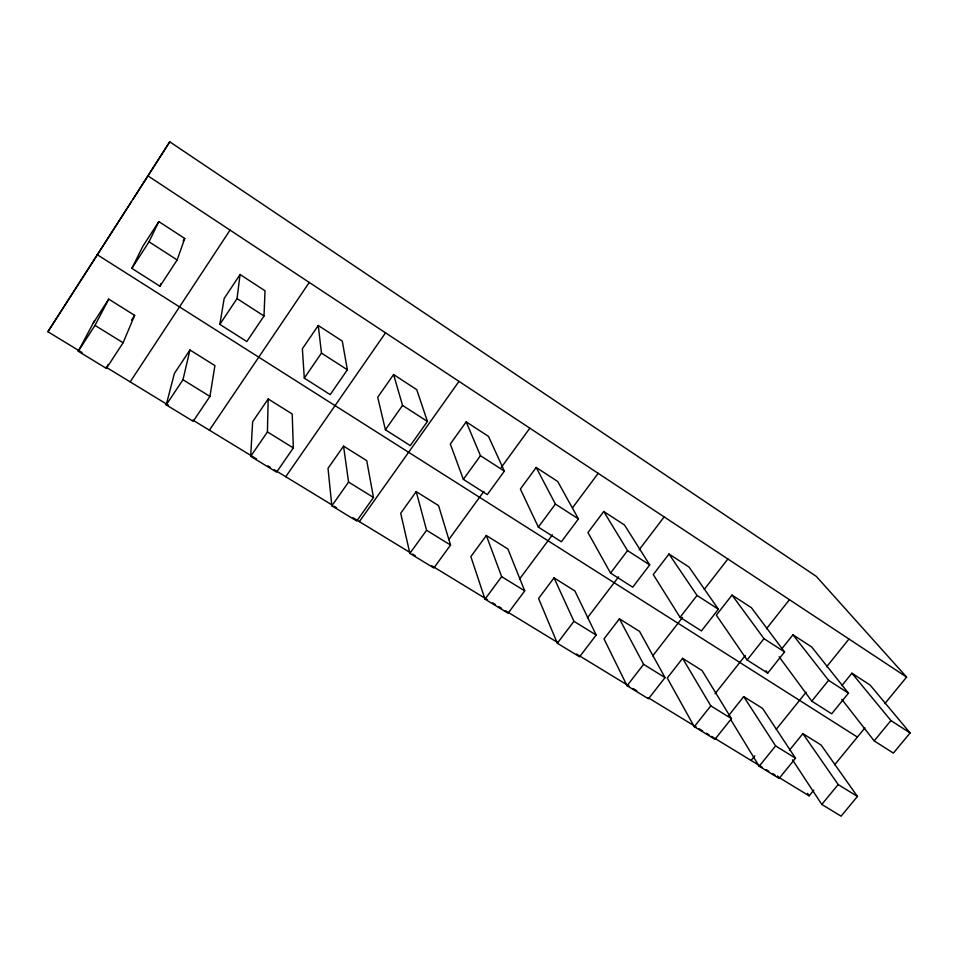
<?xml version="1.0" encoding="UTF-8"?>
<svg xmlns="http://www.w3.org/2000/svg" width="958" height="958" viewBox="0 0 958 958"><rect width="100%" height="100%" fill="white"/><g stroke="black" fill="none" stroke-linecap="round" stroke-linejoin="round"><path stroke-width="1.44" d="M250.685 456.355L267.426 431.926L268.18 398.947L292.214 414L293.328 447.937L276.599 472.15L250.685 456.355L252.637 421.736L268.18 398.947M264.001 315.996L265.031 290.789L240.075 274.527L224.16 298.489L219.849 324.379L246.829 341.551L264.001 315.996L237.033 298.597L240.075 274.527M209.934 396.408L214.915 365.609L189.959 349.981L174.416 373.381L166.225 404.887L193.193 421.316L209.934 396.408L182.966 379.751L189.959 349.981M177.146 259.941L184.75 238.482L158.824 221.585L142.91 246.218L131.857 268.372L159.962 286.262L177.146 259.941L149.029 241.799L158.824 221.585M159.962 286.262L161.016 283.508M94.579 320.583L78.257 351.263L106.362 368.399L123.091 342.76L134.647 315.362L108.721 299.136L93.189 323.181M106.362 368.399L108.098 364.411M78.257 351.263L94.986 325.397L108.721 299.136M82.077 352.556L47.9 331.719L169.758 141.82L816.288 576.369L906.615 677.102L884.833 703.627M126.707 209.119L47.9 331.719M127.51 207.874L131.486 201.635M133.09 199.144L169.758 141.82M131.857 268.372L149.029 241.799M131.533 320.128L134.647 315.362M183.158 240.925L184.75 238.482M130.18 381.883L230.04 230.112M166.225 404.887L182.966 379.751M219.849 324.379L237.033 298.597M209.407 430.19L309.254 282.442M318.272 325.481L302.369 348.808L304.297 378.135L330.199 394.612L347.359 369.788L342.305 341.132L318.272 325.481L321.469 353.083L304.297 378.135M285.747 476.737L385.523 332.833M343.551 446.129L328.019 468.33L331.839 505.824L356.747 520.996L373.476 497.453L366.722 460.63L343.551 446.129L348.568 482.066L331.839 505.824M393.594 374.554L377.703 397.271L385.403 429.759L410.287 445.602L427.424 421.46L416.742 389.643L393.594 374.554L402.552 405.414L427.424 421.46M385.403 429.759L402.552 405.414M359.358 521.619L459.002 381.38M416.215 491.61L400.707 513.26L409.892 553.389L433.854 567.986L450.547 545.066L438.572 505.596L416.215 491.61L426.585 530.265L450.547 545.066M466.175 421.855L450.32 443.997L463.361 479.383L487.287 494.615L504.387 471.132L488.496 436.405L466.175 421.855L480.473 455.697L504.387 471.132M409.892 553.389L426.585 530.265M463.361 479.383L480.473 455.697M448.823 539.57L483.898 491.346M501.226 467.516L529.834 428.178M486.329 535.498L470.857 556.61L484.999 599.157L508.075 613.228L524.721 590.894L507.908 548.994L486.329 535.498L501.657 576.656L524.721 590.894M536.181 467.468L520.362 489.059L538.348 527.116L561.376 541.773L578.428 518.913L557.724 481.503L536.181 467.468L555.412 504.064L578.428 518.913M484.999 599.157L501.657 576.656M538.348 527.116L555.412 504.064M519.476 579.147L552.419 534.839M572.656 507.632L598.175 473.324M554.023 577.866L538.576 598.475L557.328 643.249L579.566 656.793L596.175 635.046L574.86 590.906L554.023 577.866L573.95 621.311L596.175 635.046M603.744 511.5L587.961 532.552L610.533 573.064L632.711 587.182L649.704 564.909L624.532 525.044L603.744 511.5L627.55 550.611L649.704 564.909M557.328 643.249L573.95 621.311M610.533 573.064L627.55 550.611M587.446 617.85L618.605 576.836M639.142 549.808L664.145 516.913M619.407 618.796L604.007 638.914L627.047 685.736L648.482 698.801L665.032 677.593L639.549 631.394L619.407 618.796L643.608 664.349L665.032 677.593M668.983 553.999L653.26 574.561L680.072 617.323L701.448 630.927L718.38 609.228L689.065 567.088L668.983 553.999L697.029 595.445L718.38 609.228M627.047 685.736L643.608 664.349M680.072 617.323L697.029 595.445M652.733 655.871L682.563 617.419M704.298 589.374L727.864 559.005M682.611 658.35L667.259 678.013L694.275 726.703L714.955 739.313L731.445 718.62L702.082 670.54L682.611 658.35L710.788 705.854L731.445 718.62M732.02 595.074L716.345 615.156L747.108 659.99L767.717 673.115L784.578 651.955L751.431 607.731L732.02 595.074L763.993 638.663L784.578 651.955M715.027 693.772L745.312 655.476M766.46 628.747L789.44 599.696M694.275 726.703L710.788 705.854M747.108 659.99L763.993 638.663M728.439 715.83L743.731 696.61L762.58 708.405L795.535 758.221L779.117 778.411L759.143 766.244L730.738 719.602M781.944 648.626L792.961 634.783L811.737 647.021L848.453 693.173L831.664 713.818L811.761 701.148L779.117 656.793M751.108 760.46L754.832 755.838M776.255 729.266L806.073 692.275M826.598 666.816L848.992 639.034M759.143 766.244L775.597 745.899L743.731 696.61M811.761 701.148L828.574 680.348L792.961 634.783M789.44 750.21L802.888 733.636L821.126 745.049L857.434 796.457L841.076 816.18L821.796 804.433L792.529 759.85M841.854 685.605L851.913 673.199L870.092 685.042L910.1 732.954L893.383 753.108L874.175 740.881L841.771 699.304M777.597 776.615L809.127 795.847L813.857 790.087M834.669 764.735L864.954 727.84M821.796 804.433L838.166 784.554L802.888 733.636M874.175 740.881L890.916 720.572L851.913 673.199M106.122 367.213L168.512 405.258M192.798 420.059L256.481 458.894M267.941 465.875L270.479 467.42M274.299 469.755L331.444 504.591M333.983 506.135L336.521 507.692M353.011 517.751L410.096 552.55M412.635 554.095L415.161 555.64M431.651 565.699L487.526 599.768M492.616 602.857L495.154 604.414M498.962 606.725L501.513 608.282M505.333 610.617L557.556 642.459M576.5 654.015L629.238 686.168M633.034 688.479L636.819 690.79M648.195 697.723L696.274 727.038M698.825 728.595L702.645 730.918M706.477 733.253L709.028 734.81M711.578 736.367L762.46 767.382M766.244 769.693L768.759 771.238M772.543 773.537L775.07 775.082M94.986 325.397L123.091 342.76M267.426 431.926L293.328 447.937M348.568 482.066L373.476 497.453M775.597 745.899L795.535 758.221M838.166 784.554L857.434 796.457M97.189 254.66L857.386 737.073M321.469 353.083L347.359 369.788M828.574 680.348L848.453 693.173M890.916 720.572L910.1 732.954M147.7 175.709L906.615 677.102M766.041 670.72L767.717 673.115M807.522 793.356L809.127 795.847M777.561 775.932L779.117 778.411"/></g></svg>
